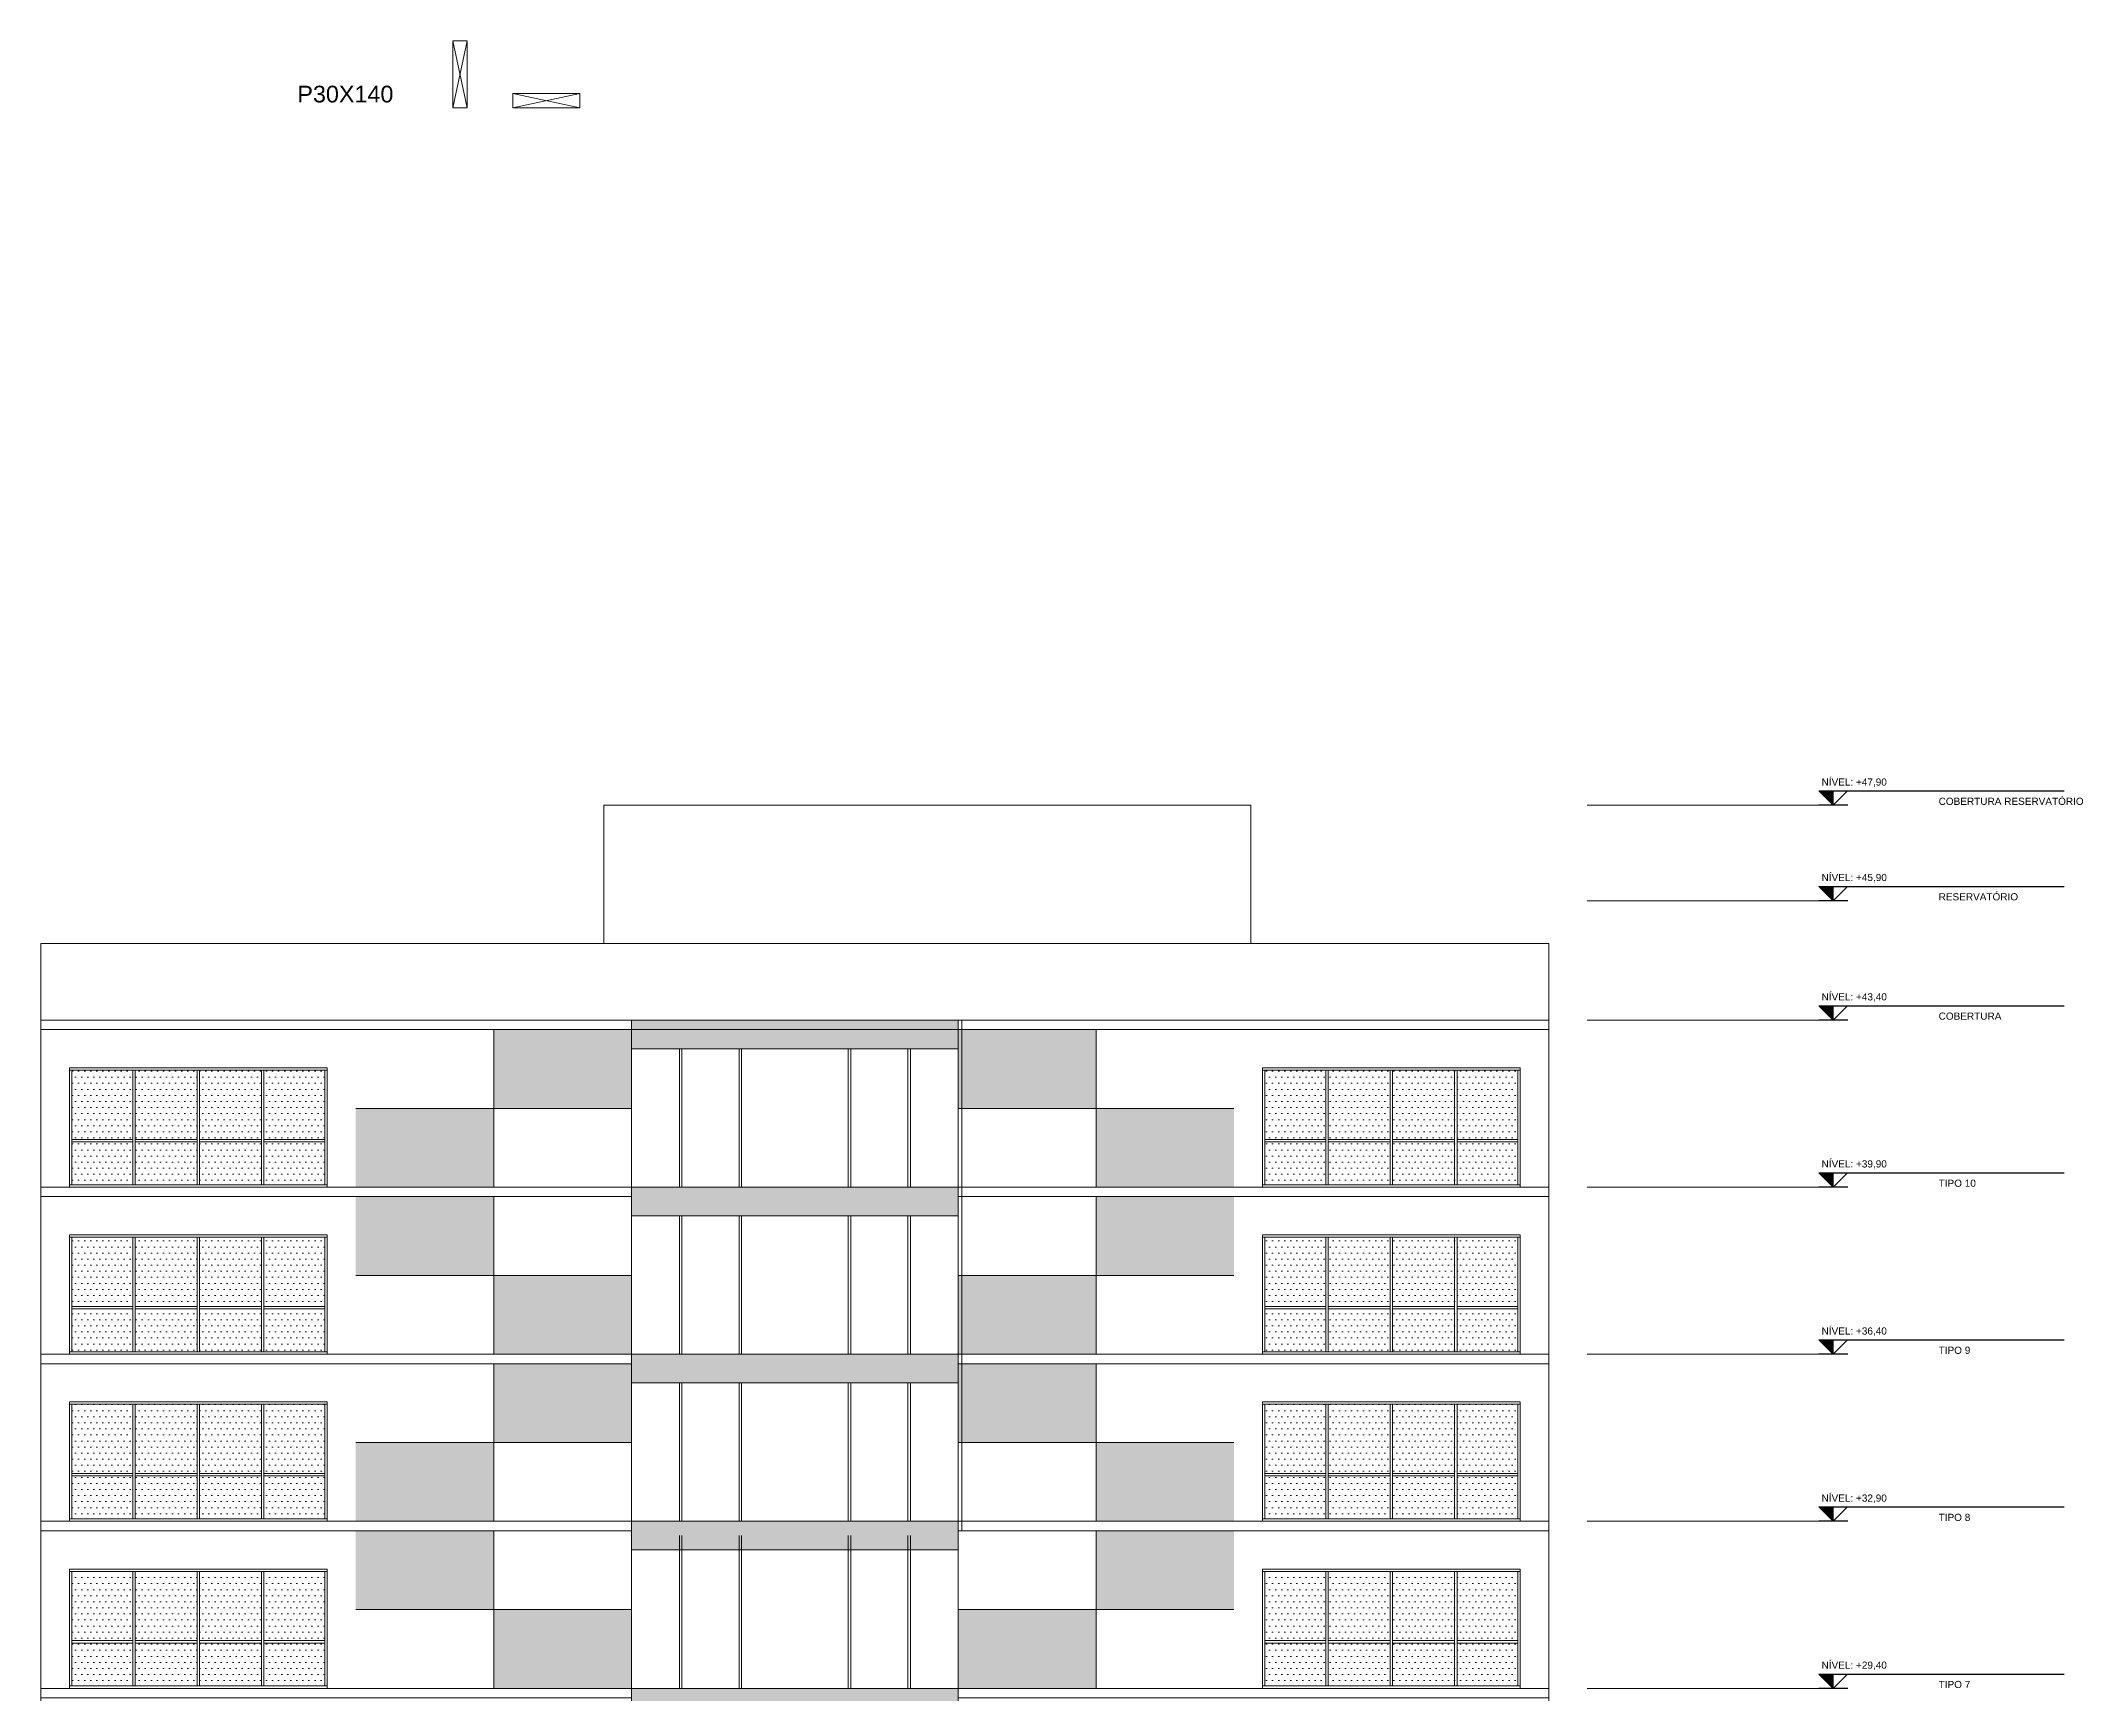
# Model space of a CAD drawing. Header units: millimetres. Extents: x -213 to 151, y -74 to 135.
# Drawn here: x 10.66 to 53.45, y -40.45 to -5.84 of the extents above; entities that cross this region are included whole.
import ezdxf
from ezdxf.enums import TextEntityAlignment as Align

# ---------------------------------------------------------------- set-up
doc = ezdxf.new("R2010")
doc.units = ezdxf.units.MM
doc.header["$LTSCALE"] = 15
doc.linetypes.add('DASHDOTX2', pattern=[50.8, 25.4, -12.7, 0, -12.7])
doc.layers.add('G', color=8, linetype='Continuous')
doc.layers.add('Text', color=3, linetype='Continuous')
doc.layers.add('PILAR', color=3, linetype='Continuous', lineweight=20)
doc.styles.add('DM-TXT-100', font='arial.ttf', dxfattribs={"height": 0.2})
doc.styles.add('PADRAO', font='arial.ttf', dxfattribs={"height": 0.1})
doc.styles.add('SANSSERIF', font='sas_____.pfb')
pattern_1 = [(0, (-573.06818, -21.00791), (0.0635, 0.127), [0, -0.127])]
pattern_2 = [(0, (-573.06818, -28.30791), (0.0635, 0.127), [0, -0.127])]
pattern_3 = [(0, (-479.7075895, -17.9072854), (0, 0.006985), [0.00508, -0.001905]), (90, (-479.7075895, -17.9072854), (-0.006985, 4e-19), [0.00508, -0.001905])]
pattern_4 = [(0, (-479.7075895, -10.9072854), (0, 0.006985), [0.00508, -0.001905]), (90, (-479.7075895, -10.9072854), (-0.006985, 4e-19), [0.00508, -0.001905])]

# ---------------------------------------------------------------- blocks, each defined once
blk = doc.blocks.new('SIMBOLO NIVEL CORTE')
blk.add_hatch(color=1).paths.add_polyline_path([(0.3, 0.3), (0, 0.3), (0, 0)])
at = {"color": 1}
for p, q in [((0.301, 0.3), (-4.838, 0.3)), ((-0.301, 0), (0.301, 0)), ((0, 0), (0, 0.3))]:
    blk.add_line(p, q, dxfattribs=at)
blk.add_lwpolyline([(-0.3, 0.3), (0, 0), (0.3, 0.3)], dxfattribs=at)
at = {"layer": 'Text'}
for tag, p, height, style in [('PAVIMENTOXX', (-4.838, 0.412), 0.22, 'PADRAO'), ('PAVIMENTOXXXXX', (-4.838, 0.008), 0.18, 'DM-TXT-100')]:
    blk.add_attdef(tag, p, '', height=height, dxfattribs=dict(at, style=style))
at = {"layer": 'Text', "style": 'DM-TXT-100'}
blk.add_attdef('NIVELXXXXX', text='', height=0.18, dxfattribs=at).set_placement((0.246, 0.412), align=Align.RIGHT)

msp = doc.modelspace()

# ---------------------------------------------------------------- hatches: boundary and pattern name
at = {"linetype": 'Continuous', "lineweight": 13}
h = msp.add_hatch(color=143, dxfattribs=at)
h.dxf.hatch_style = 1
h.paths.add_polyline_path([(23.037, -26.947), (29.877, -26.947), (29.877, -26.347), (23.037, -26.347)])
h = msp.add_hatch(dxfattribs=at)
h.set_pattern_fill('ANGLE', color=143, scale=0.001)
h.set_pattern_definition(pattern_4)
h.paths.add_polyline_path([(20.147, -29.847), (17.257, -29.847), (17.257, -28.197), (20.147, -28.197)])
h.paths.add_polyline_path([(23.037, -28.197), (20.147, -28.197), (20.147, -26.547), (23.037, -26.547)])
h = msp.add_hatch(dxfattribs=at)
h.set_pattern_fill('ANGLE', color=143, scale=0.001)
h.set_pattern_definition([(0, (-479.7075895, -18.2072854), (0, 0.006985), [0.00508, -0.001905]), (90, (-479.7075895, -18.2072854), (-0.006985, 4e-19), [0.00508, -0.001905])])
h.paths.add_polyline_path([(32.767, -29.847), (35.657, -29.847), (35.657, -28.197), (32.767, -28.197)])
h.paths.add_polyline_path([(29.877, -28.197), (32.767, -28.197), (32.767, -26.547), (29.877, -26.547)])
h = msp.add_hatch(dxfattribs=at)
h.set_pattern_fill('DOTS', color=153, scale=0.08)
h.set_pattern_definition(pattern_2)
h.paths.add_polyline_path([(12.582, -28.897), (11.307, -28.897), (11.307, -29.797), (12.582, -29.797)])
h.paths.add_polyline_path([(16.607, -28.897), (15.332, -28.897), (15.332, -29.797), (16.607, -29.797)])
h.paths.add_polyline_path([(15.282, -28.897), (13.982, -28.897), (13.982, -29.797), (15.282, -29.797)])
h.paths.add_polyline_path([(13.932, -28.897), (12.632, -28.897), (12.632, -29.797), (13.932, -29.797)])
h.paths.add_polyline_path([(15.282, -27.397), (13.982, -27.397), (13.982, -28.847), (15.282, -28.847)])
h.paths.add_polyline_path([(12.582, -27.397), (11.307, -27.397), (11.307, -28.847), (12.582, -28.847)])
h.paths.add_polyline_path([(13.932, -27.397), (12.632, -27.397), (12.632, -28.847), (13.932, -28.847)])
h.paths.add_polyline_path([(16.607, -27.397), (15.332, -27.397), (15.332, -28.847), (16.607, -28.847)])
h = msp.add_hatch(dxfattribs=at)
h.set_pattern_fill('DOTS', color=153, scale=0.08)
h.set_pattern_definition(pattern_2)
h.paths.add_polyline_path([(40.332, -28.897), (41.607, -28.897), (41.607, -29.797), (40.332, -29.797)])
h.paths.add_polyline_path([(36.307, -28.897), (37.582, -28.897), (37.582, -29.797), (36.307, -29.797)])
h.paths.add_polyline_path([(37.632, -28.897), (38.932, -28.897), (38.932, -29.797), (37.632, -29.797)])
h.paths.add_polyline_path([(38.982, -28.897), (40.282, -28.897), (40.282, -29.797), (38.982, -29.797)])
h.paths.add_polyline_path([(37.632, -27.397), (38.932, -27.397), (38.932, -28.847), (37.632, -28.847)])
h.paths.add_polyline_path([(40.332, -27.397), (41.607, -27.397), (41.607, -28.847), (40.332, -28.847)])
h.paths.add_polyline_path([(38.982, -27.397), (40.282, -27.397), (40.282, -28.847), (38.982, -28.847)])
h.paths.add_polyline_path([(36.307, -27.397), (37.582, -27.397), (37.582, -28.847), (36.307, -28.847)])
h = msp.add_hatch(color=143, dxfattribs=at)
h.dxf.hatch_style = 1
h.paths.add_polyline_path([(23.037, -30.447), (29.877, -30.447), (29.877, -29.847), (23.037, -29.847)])
h = msp.add_hatch(dxfattribs=at)
h.set_pattern_fill('ANGLE', color=143, scale=0.001)
h.set_pattern_definition(pattern_4)
h.paths.add_polyline_path([(20.147, -30.047), (17.257, -30.047), (17.257, -31.697), (20.147, -31.697)])
h.paths.add_polyline_path([(23.037, -31.697), (20.147, -31.697), (20.147, -33.347), (23.037, -33.347)])
h = msp.add_hatch(dxfattribs=at)
h.set_pattern_fill('ANGLE', color=143, scale=0.001)
h.set_pattern_definition([(0, (-479.7075895, -32.2072854), (0, 0.006985), [0.00508, -0.001905]), (90, (-479.7075895, -32.2072854), (-0.006985, 4e-19), [0.00508, -0.001905])])
h.paths.add_polyline_path([(32.767, -30.047), (35.657, -30.047), (35.657, -31.697), (32.767, -31.697)])
h.paths.add_polyline_path([(29.877, -31.697), (32.767, -31.697), (32.767, -33.347), (29.877, -33.347)])
h = msp.add_hatch(dxfattribs=at)
h.set_pattern_fill('DOTS', color=153, scale=0.08)
h.set_pattern_definition(pattern_2)
h.paths.add_polyline_path([(12.582, -32.397), (11.307, -32.397), (11.307, -33.297), (12.582, -33.297)])
h.paths.add_polyline_path([(16.607, -32.397), (15.332, -32.397), (15.332, -33.297), (16.607, -33.297)])
h.paths.add_polyline_path([(15.282, -32.397), (13.982, -32.397), (13.982, -33.297), (15.282, -33.297)])
h.paths.add_polyline_path([(13.932, -32.397), (12.632, -32.397), (12.632, -33.297), (13.932, -33.297)])
h.paths.add_polyline_path([(15.282, -30.897), (13.982, -30.897), (13.982, -32.347), (15.282, -32.347)])
h.paths.add_polyline_path([(12.582, -30.897), (11.307, -30.897), (11.307, -32.347), (12.582, -32.347)])
h.paths.add_polyline_path([(13.932, -30.897), (12.632, -30.897), (12.632, -32.347), (13.932, -32.347)])
h.paths.add_polyline_path([(16.607, -30.897), (15.332, -30.897), (15.332, -32.347), (16.607, -32.347)])
h = msp.add_hatch(dxfattribs=at)
h.set_pattern_fill('DOTS', color=153, scale=0.08)
h.set_pattern_definition(pattern_2)
h.paths.add_polyline_path([(40.332, -32.397), (41.607, -32.397), (41.607, -33.297), (40.332, -33.297)])
h.paths.add_polyline_path([(36.307, -32.397), (37.582, -32.397), (37.582, -33.297), (36.307, -33.297)])
h.paths.add_polyline_path([(37.632, -32.397), (38.932, -32.397), (38.932, -33.297), (37.632, -33.297)])
h.paths.add_polyline_path([(38.982, -32.397), (40.282, -32.397), (40.282, -33.297), (38.982, -33.297)])
h.paths.add_polyline_path([(37.632, -30.897), (38.932, -30.897), (38.932, -32.347), (37.632, -32.347)])
h.paths.add_polyline_path([(40.332, -30.897), (41.607, -30.897), (41.607, -32.347), (40.332, -32.347)])
h.paths.add_polyline_path([(38.982, -30.897), (40.282, -30.897), (40.282, -32.347), (38.982, -32.347)])
h.paths.add_polyline_path([(36.307, -30.897), (37.582, -30.897), (37.582, -32.347), (36.307, -32.347)])
h = msp.add_hatch(color=143, dxfattribs=at)
h.dxf.hatch_style = 1
h.paths.add_polyline_path([(23.037, -33.947), (29.877, -33.947), (29.877, -33.347), (23.037, -33.347)])
h = msp.add_hatch(dxfattribs=at)
h.set_pattern_fill('ANGLE', color=143, scale=0.001)
h.set_pattern_definition(pattern_3)
h.paths.add_polyline_path([(20.147, -36.847), (17.257, -36.847), (17.257, -35.197), (20.147, -35.197)])
h.paths.add_polyline_path([(23.037, -35.197), (20.147, -35.197), (20.147, -33.547), (23.037, -33.547)])
h = msp.add_hatch(dxfattribs=at)
h.set_pattern_fill('ANGLE', color=143, scale=0.001)
h.set_pattern_definition([(0, (-479.7075895, -25.2072854), (0, 0.006985), [0.00508, -0.001905]), (90, (-479.7075895, -25.2072854), (-0.006985, 4e-19), [0.00508, -0.001905])])
h.paths.add_polyline_path([(32.767, -36.847), (35.657, -36.847), (35.657, -35.197), (32.767, -35.197)])
h.paths.add_polyline_path([(29.877, -35.197), (32.767, -35.197), (32.767, -33.547), (29.877, -33.547)])
h = msp.add_hatch(dxfattribs=at)
h.set_pattern_fill('DOTS', color=153, scale=0.08)
h.set_pattern_definition(pattern_2)
h.paths.add_polyline_path([(12.582, -35.897), (11.307, -35.897), (11.307, -36.797), (12.582, -36.797)])
h.paths.add_polyline_path([(16.607, -35.897), (15.332, -35.897), (15.332, -36.797), (16.607, -36.797)])
h.paths.add_polyline_path([(15.282, -35.897), (13.982, -35.897), (13.982, -36.797), (15.282, -36.797)])
h.paths.add_polyline_path([(13.932, -35.897), (12.632, -35.897), (12.632, -36.797), (13.932, -36.797)])
h.paths.add_polyline_path([(15.282, -34.397), (13.982, -34.397), (13.982, -35.847), (15.282, -35.847)])
h.paths.add_polyline_path([(12.582, -34.397), (11.307, -34.397), (11.307, -35.847), (12.582, -35.847)])
h.paths.add_polyline_path([(13.932, -34.397), (12.632, -34.397), (12.632, -35.847), (13.932, -35.847)])
h.paths.add_polyline_path([(16.607, -34.397), (15.332, -34.397), (15.332, -35.847), (16.607, -35.847)])
h = msp.add_hatch(dxfattribs=at)
h.set_pattern_fill('DOTS', color=153, scale=0.08)
h.set_pattern_definition(pattern_2)
h.paths.add_polyline_path([(40.332, -35.897), (41.607, -35.897), (41.607, -36.797), (40.332, -36.797)])
h.paths.add_polyline_path([(36.307, -35.897), (37.582, -35.897), (37.582, -36.797), (36.307, -36.797)])
h.paths.add_polyline_path([(37.632, -35.897), (38.932, -35.897), (38.932, -36.797), (37.632, -36.797)])
h.paths.add_polyline_path([(38.982, -35.897), (40.282, -35.897), (40.282, -36.797), (38.982, -36.797)])
h.paths.add_polyline_path([(37.632, -34.397), (38.932, -34.397), (38.932, -35.847), (37.632, -35.847)])
h.paths.add_polyline_path([(40.332, -34.397), (41.607, -34.397), (41.607, -35.847), (40.332, -35.847)])
h.paths.add_polyline_path([(38.982, -34.397), (40.282, -34.397), (40.282, -35.847), (38.982, -35.847)])
h.paths.add_polyline_path([(36.307, -34.397), (37.582, -34.397), (37.582, -35.847), (36.307, -35.847)])
h = msp.add_hatch(dxfattribs=at)
h.set_pattern_fill('ANGLE', color=143, scale=0.001)
h.set_pattern_definition(pattern_3)
h.paths.add_polyline_path([(20.147, -37.047), (17.257, -37.047), (17.257, -38.697), (20.147, -38.697)])
h.paths.add_polyline_path([(23.037, -38.697), (20.147, -38.697), (20.147, -40.347), (23.037, -40.347)])
h = msp.add_hatch(color=143, dxfattribs=at)
h.dxf.hatch_style = 1
h.paths.add_polyline_path([(23.037, -37.447), (29.877, -37.447), (29.877, -36.847), (23.037, -36.847)])
h = msp.add_hatch(dxfattribs=at)
h.set_pattern_fill('ANGLE', color=143, scale=0.001)
h.set_pattern_definition([(0, (-479.7075895, -39.2072854), (0, 0.006985), [0.00508, -0.001905]), (90, (-479.7075895, -39.2072854), (-0.006985, 4e-19), [0.00508, -0.001905])])
h.paths.add_polyline_path([(32.767, -37.047), (35.657, -37.047), (35.657, -38.697), (32.767, -38.697)])
h.paths.add_polyline_path([(29.877, -38.697), (32.767, -38.697), (32.767, -40.347), (29.877, -40.347)])
h = msp.add_hatch(dxfattribs=at)
h.set_pattern_fill('DOTS', color=153, scale=0.08)
h.set_pattern_definition(pattern_1)
h.paths.add_polyline_path([(12.582, -39.397), (11.307, -39.397), (11.307, -40.297), (12.582, -40.297)])
h.paths.add_polyline_path([(16.607, -39.397), (15.332, -39.397), (15.332, -40.297), (16.607, -40.297)])
h.paths.add_polyline_path([(15.282, -39.397), (13.982, -39.397), (13.982, -40.297), (15.282, -40.297)])
h.paths.add_polyline_path([(13.932, -39.397), (12.632, -39.397), (12.632, -40.297), (13.932, -40.297)])
h.paths.add_polyline_path([(15.282, -37.897), (13.982, -37.897), (13.982, -39.347), (15.282, -39.347)])
h.paths.add_polyline_path([(12.582, -37.897), (11.307, -37.897), (11.307, -39.347), (12.582, -39.347)])
h.paths.add_polyline_path([(13.932, -37.897), (12.632, -37.897), (12.632, -39.347), (13.932, -39.347)])
h.paths.add_polyline_path([(16.607, -37.897), (15.332, -37.897), (15.332, -39.347), (16.607, -39.347)])
h = msp.add_hatch(dxfattribs=at)
h.set_pattern_fill('DOTS', color=153, scale=0.08)
h.set_pattern_definition(pattern_1)
h.paths.add_polyline_path([(40.332, -39.397), (41.607, -39.397), (41.607, -40.297), (40.332, -40.297)])
h.paths.add_polyline_path([(36.307, -39.397), (37.582, -39.397), (37.582, -40.297), (36.307, -40.297)])
h.paths.add_polyline_path([(37.632, -39.397), (38.932, -39.397), (38.932, -40.297), (37.632, -40.297)])
h.paths.add_polyline_path([(38.982, -39.397), (40.282, -39.397), (40.282, -40.297), (38.982, -40.297)])
h.paths.add_polyline_path([(37.632, -37.897), (38.932, -37.897), (38.932, -39.347), (37.632, -39.347)])
h.paths.add_polyline_path([(40.332, -37.897), (41.607, -37.897), (41.607, -39.347), (40.332, -39.347)])
h.paths.add_polyline_path([(38.982, -37.897), (40.282, -37.897), (40.282, -39.347), (38.982, -39.347)])
h.paths.add_polyline_path([(36.307, -37.897), (37.582, -37.897), (37.582, -39.347), (36.307, -39.347)])
h = msp.add_hatch(color=143, dxfattribs=at)
h.dxf.hatch_style = 1
h.paths.add_polyline_path([(23.037, -40.947), (29.877, -40.947), (29.877, -40.347), (23.037, -40.347)])

# ---------------------------------------------------------------- linework, layer by layer
for p, q in [((10.657, -26.347), (10.657, -61.547)), ((42.257, -65.047), (42.257, -26.347)), ((10.657, -29.847), (10.657, -26.547)), ((29.877, -26.947), (23.037, -26.947)), ((29.877, -26.947), (23.037, -26.947)), ((42.257, -29.847), (42.257, -26.547)), ((11.257, -29.847), (11.257, -27.347)), ((11.257, -27.347), (16.657, -27.347)), ((16.657, -29.847), (16.657, -27.347)), ((36.257, -29.847), (36.257, -27.347)), ((41.657, -27.347), (36.257, -27.347)), ((41.657, -29.847), (41.657, -27.347)), ((11.257, -27.397), (16.657, -27.397)), ((11.307, -29.797), (11.307, -27.397)), ((12.582, -29.797), (12.582, -27.397)), ((12.632, -29.797), (12.632, -27.397)), ((13.932, -29.797), (13.932, -27.397)), ((13.982, -29.797), (13.982, -27.397)), ((15.282, -29.797), (15.282, -27.397)), ((15.332, -29.797), (15.332, -27.397)), ((16.607, -29.797), (16.607, -27.397)), ((41.657, -27.397), (36.257, -27.397)), ((36.307, -29.797), (36.307, -27.397)), ((37.582, -29.797), (37.582, -27.397)), ((37.632, -29.797), (37.632, -27.397)), ((38.932, -29.797), (38.932, -27.397)), ((38.982, -29.797), (38.982, -27.397)), ((40.282, -29.797), (40.282, -27.397)), ((40.332, -29.797), (40.332, -27.397)), ((41.607, -29.797), (41.607, -27.397)), ((11.307, -28.847), (12.582, -28.847)), ((11.307, -28.897), (12.582, -28.897)), ((12.632, -28.847), (13.932, -28.847)), ((12.632, -28.897), (13.932, -28.897)), ((13.982, -28.847), (15.282, -28.847)), ((13.982, -28.897), (15.282, -28.897)), ((15.332, -28.847), (16.607, -28.847)), ((15.332, -28.897), (16.607, -28.897)), ((37.582, -28.847), (36.307, -28.847)), ((37.582, -28.897), (36.307, -28.897)), ((38.932, -28.847), (37.632, -28.847)), ((38.932, -28.897), (37.632, -28.897)), ((40.282, -28.847), (38.982, -28.847)), ((40.282, -28.897), (38.982, -28.897)), ((41.607, -28.847), (40.332, -28.847)), ((41.607, -28.897), (40.332, -28.897)), ((11.257, -29.797), (16.657, -29.797)), ((29.877, -29.847), (23.037, -29.847)), ((41.657, -29.797), (36.257, -29.797)), ((10.657, -33.347), (10.657, -30.047)), ((42.257, -33.347), (42.257, -30.047)), ((29.877, -30.447), (23.037, -30.447)), ((11.257, -33.347), (11.257, -30.847)), ((11.257, -30.847), (16.657, -30.847)), ((11.257, -30.897), (16.657, -30.897)), ((11.307, -33.297), (11.307, -30.897)), ((12.582, -33.297), (12.582, -30.897)), ((12.632, -33.297), (12.632, -30.897)), ((13.932, -33.297), (13.932, -30.897)), ((13.982, -33.297), (13.982, -30.897)), ((15.282, -33.297), (15.282, -30.897)), ((15.332, -33.297), (15.332, -30.897)), ((16.607, -33.297), (16.607, -30.897)), ((16.657, -33.347), (16.657, -30.847)), ((36.257, -33.347), (36.257, -30.847)), ((41.657, -30.847), (36.257, -30.847)), ((41.657, -30.897), (36.257, -30.897)), ((36.307, -33.297), (36.307, -30.897)), ((37.582, -33.297), (37.582, -30.897)), ((37.632, -33.297), (37.632, -30.897)), ((38.932, -33.297), (38.932, -30.897)), ((38.982, -33.297), (38.982, -30.897)), ((40.282, -33.297), (40.282, -30.897)), ((40.332, -33.297), (40.332, -30.897)), ((41.607, -33.297), (41.607, -30.897)), ((41.657, -33.347), (41.657, -30.847)), ((11.307, -32.347), (12.582, -32.347)), ((11.307, -32.397), (12.582, -32.397)), ((12.632, -32.347), (13.932, -32.347)), ((12.632, -32.397), (13.932, -32.397)), ((13.982, -32.347), (15.282, -32.347)), ((13.982, -32.397), (15.282, -32.397)), ((15.332, -32.347), (16.607, -32.347)), ((15.332, -32.397), (16.607, -32.397)), ((37.582, -32.347), (36.307, -32.347)), ((37.582, -32.397), (36.307, -32.397)), ((38.932, -32.347), (37.632, -32.347)), ((38.932, -32.397), (37.632, -32.397)), ((40.282, -32.347), (38.982, -32.347)), ((40.282, -32.397), (38.982, -32.397)), ((41.607, -32.347), (40.332, -32.347)), ((41.607, -32.397), (40.332, -32.397)), ((11.257, -33.297), (16.657, -33.297)), ((29.877, -33.347), (23.037, -33.347)), ((41.657, -33.297), (36.257, -33.297)), ((10.657, -36.847), (10.657, -33.547)), ((42.257, -36.847), (42.257, -33.547)), ((29.877, -33.947), (23.037, -33.947)), ((11.257, -36.847), (11.257, -34.347)), ((11.257, -34.347), (16.657, -34.347)), ((11.257, -34.397), (16.657, -34.397)), ((11.307, -36.797), (11.307, -34.397)), ((12.582, -36.797), (12.582, -34.397)), ((12.632, -36.797), (12.632, -34.397)), ((13.932, -36.797), (13.932, -34.397)), ((13.982, -36.797), (13.982, -34.397)), ((15.282, -36.797), (15.282, -34.397)), ((15.332, -36.797), (15.332, -34.397)), ((16.607, -36.797), (16.607, -34.397)), ((16.657, -36.847), (16.657, -34.347)), ((36.257, -36.847), (36.257, -34.347)), ((41.657, -34.347), (36.257, -34.347)), ((41.657, -34.397), (36.257, -34.397)), ((36.307, -36.797), (36.307, -34.397)), ((37.582, -36.797), (37.582, -34.397)), ((37.632, -36.797), (37.632, -34.397)), ((38.932, -36.797), (38.932, -34.397)), ((38.982, -36.797), (38.982, -34.397)), ((40.282, -36.797), (40.282, -34.397)), ((40.332, -36.797), (40.332, -34.397)), ((41.607, -36.797), (41.607, -34.397)), ((41.657, -36.847), (41.657, -34.347)), ((11.307, -35.847), (12.582, -35.847)), ((11.307, -35.897), (12.582, -35.897)), ((12.632, -35.847), (13.932, -35.847)), ((12.632, -35.897), (13.932, -35.897)), ((13.982, -35.847), (15.282, -35.847)), ((13.982, -35.897), (15.282, -35.897)), ((15.332, -35.847), (16.607, -35.847)), ((15.332, -35.897), (16.607, -35.897)), ((37.582, -35.847), (36.307, -35.847)), ((37.582, -35.897), (36.307, -35.897)), ((38.932, -35.847), (37.632, -35.847)), ((38.932, -35.897), (37.632, -35.897)), ((40.282, -35.847), (38.982, -35.847)), ((40.282, -35.897), (38.982, -35.897)), ((41.607, -35.847), (40.332, -35.847)), ((41.607, -35.897), (40.332, -35.897)), ((10.657, -40.347), (10.657, -36.747)), ((11.257, -36.797), (16.657, -36.797)), ((41.657, -36.797), (36.257, -36.797)), ((42.257, -40.347), (42.257, -36.747)), ((29.877, -36.847), (23.037, -36.847)), ((29.877, -37.447), (23.037, -37.447)), ((11.257, -40.347), (11.257, -37.847)), ((11.257, -37.847), (16.657, -37.847)), ((11.257, -37.897), (16.657, -37.897)), ((11.307, -40.297), (11.307, -37.897)), ((12.582, -40.297), (12.582, -37.897)), ((12.632, -40.297), (12.632, -37.897)), ((13.932, -40.297), (13.932, -37.897)), ((13.982, -40.297), (13.982, -37.897)), ((15.282, -40.297), (15.282, -37.897)), ((15.332, -40.297), (15.332, -37.897)), ((16.607, -40.297), (16.607, -37.897)), ((16.657, -40.347), (16.657, -37.847)), ((36.257, -40.347), (36.257, -37.847)), ((41.657, -37.847), (36.257, -37.847)), ((41.657, -37.897), (36.257, -37.897)), ((36.307, -40.297), (36.307, -37.897)), ((37.582, -40.297), (37.582, -37.897)), ((37.632, -40.297), (37.632, -37.897)), ((38.932, -40.297), (38.932, -37.897)), ((38.982, -40.297), (38.982, -37.897)), ((40.282, -40.297), (40.282, -37.897)), ((40.332, -40.297), (40.332, -37.897)), ((41.607, -40.297), (41.607, -37.897)), ((41.657, -40.347), (41.657, -37.847)), ((11.307, -39.347), (12.582, -39.347)), ((12.632, -39.347), (13.932, -39.347)), ((13.982, -39.347), (15.282, -39.347)), ((15.332, -39.347), (16.607, -39.347)), ((37.582, -39.347), (36.307, -39.347)), ((38.932, -39.347), (37.632, -39.347)), ((40.282, -39.347), (38.982, -39.347)), ((41.607, -39.347), (40.332, -39.347)), ((11.307, -39.397), (12.582, -39.397)), ((12.632, -39.397), (13.932, -39.397)), ((13.982, -39.397), (15.282, -39.397)), ((15.332, -39.397), (16.607, -39.397)), ((37.582, -39.397), (36.307, -39.397)), ((38.932, -39.397), (37.632, -39.397)), ((40.282, -39.397), (38.982, -39.397)), ((41.607, -39.397), (40.332, -39.397)), ((11.257, -40.297), (16.657, -40.297)), ((29.877, -40.347), (23.037, -40.347)), ((41.657, -40.297), (36.257, -40.297))]:
    msp.add_line(p, q, dxfattribs=at)
at = {"color": 6, "linetype": 'DASHDOTX2', "lineweight": 13}
msp.add_line((29.957, -26.347), (29.957, -37.047), dxfattribs=at)
at = {"linetype": 'Continuous', "lineweight": 13}
for points in [[(47.915, -21.847), (43.057, -21.847)], [(47.915, -23.847), (43.057, -23.847)], [(23.037, -26.347), (23.037, -37.047)], [(29.877, -37.047), (29.877, -26.347)], [(47.915, -26.347), (43.057, -26.347)], [(24.037, -26.947), (24.037, -29.847)], [(24.087, -26.947), (24.087, -29.847)], [(25.287, -29.847), (25.287, -26.947)], [(25.337, -29.847), (25.337, -26.947)], [(27.577, -26.947), (27.577, -29.847)], [(27.627, -26.947), (27.627, -29.847)], [(28.827, -29.847), (28.827, -26.947)], [(28.877, -29.847), (28.877, -26.947)], [(47.915, -29.847), (43.057, -29.847)], [(24.037, -30.447), (24.037, -33.347)], [(24.087, -30.447), (24.087, -33.347)], [(25.287, -33.347), (25.287, -30.447)], [(25.337, -33.347), (25.337, -30.447)], [(27.577, -30.447), (27.577, -33.347)], [(27.627, -30.447), (27.627, -33.347)], [(28.827, -33.347), (28.827, -30.447)], [(28.877, -33.347), (28.877, -30.447)], [(47.915, -33.347), (43.057, -33.347)], [(24.037, -33.947), (24.037, -36.847)], [(24.087, -33.947), (24.087, -36.847)], [(25.287, -36.847), (25.287, -33.947)], [(25.337, -36.847), (25.337, -33.947)], [(27.577, -33.947), (27.577, -36.847)], [(27.627, -33.947), (27.627, -36.847)], [(28.827, -36.847), (28.827, -33.947)], [(28.877, -36.847), (28.877, -33.947)], [(23.037, -36.847), (23.037, -61.547)], [(24.037, -37.147), (24.037, -40.347)], [(24.087, -37.147), (24.087, -40.347)], [(25.287, -40.347), (25.287, -37.147)], [(25.337, -40.347), (25.337, -37.147)], [(27.577, -37.147), (27.577, -40.347)], [(27.627, -37.147), (27.627, -40.347)], [(28.827, -40.347), (28.827, -37.147)], [(28.877, -40.347), (28.877, -37.147)], [(29.877, -61.547), (29.877, -36.847)], [(47.915, -36.847), (43.057, -36.847)], [(47.915, -36.847), (43.057, -36.847)], [(47.915, -40.347), (43.057, -40.347)]]:
    msp.add_lwpolyline(points, dxfattribs=at)
at = {"linetype": 'Continuous', "lineweight": 9}
for points in [[(10.657, -26.547), (23.037, -26.547), (23.037, -26.347), (10.657, -26.347)], [(10.657, -26.347), (42.257, -26.347)], [(42.257, -26.547), (10.657, -26.547)], [(10.657, -30.047), (23.037, -30.047), (23.037, -29.847), (10.657, -29.847)], [(42.257, -30.047), (29.877, -30.047), (29.877, -29.847), (42.257, -29.847)], [(10.657, -33.547), (23.037, -33.547), (23.037, -33.347), (10.657, -33.347)], [(42.257, -33.547), (29.877, -33.547), (29.877, -33.347), (42.257, -33.347)], [(10.657, -37.047), (23.037, -37.047), (23.037, -36.847), (10.657, -36.847)], [(10.657, -37.047), (23.037, -37.047), (23.037, -36.847), (10.657, -36.847)], [(42.257, -37.047), (29.877, -37.047), (29.877, -36.847), (42.257, -36.847)], [(42.257, -37.047), (29.877, -37.047), (29.877, -36.847), (42.257, -36.847)], [(10.657, -40.547), (23.037, -40.547), (23.037, -40.347), (10.657, -40.347)], [(42.257, -40.547), (29.877, -40.547), (29.877, -40.347), (42.257, -40.347)]]:
    msp.add_lwpolyline(points, dxfattribs=at)
at = {"color": 143, "linetype": 'Continuous', "lineweight": 13}
for points in [[(20.147, -29.847), (20.147, -26.547)], [(32.767, -29.847), (32.767, -26.547)], [(17.257, -28.197), (23.037, -28.197)], [(35.657, -28.197), (29.877, -28.197)], [(20.147, -30.047), (20.147, -33.347)], [(32.767, -30.047), (32.767, -33.347)], [(17.257, -31.697), (23.037, -31.697)], [(35.657, -31.697), (29.877, -31.697)], [(20.147, -36.847), (20.147, -33.547)], [(32.767, -36.847), (32.767, -33.547)], [(17.257, -35.197), (23.037, -35.197)], [(35.657, -35.197), (29.877, -35.197)], [(20.147, -37.047), (20.147, -40.347)], [(32.767, -37.047), (32.767, -40.347)], [(17.257, -38.697), (23.037, -38.697)], [(35.657, -38.697), (29.877, -38.697)]]:
    msp.add_lwpolyline(points, dxfattribs=at)
at = {"layer": 'G', "lineweight": 0}
for p, q in [((10.657, -26.347), (10.657, -24.747)), ((10.657, -24.747), (42.257, -24.747)), ((42.257, -24.747), (42.257, -26.347))]:
    msp.add_line(p, q, dxfattribs=at)
msp.add_lwpolyline([(22.457, -21.847), (36.012, -21.847), (36.012, -24.747), (22.457, -24.747)], close=True, dxfattribs=at)
at = {"layer": 'PILAR', "linetype": 'Continuous', "lineweight": 13}
for p, q in [((19.293, -5.835), (19.593, -7.235)), ((19.293, -7.235), (19.593, -5.835)), ((21.949, -6.935), (20.549, -7.235)), ((20.549, -6.935), (21.949, -7.235))]:
    msp.add_line(p, q, dxfattribs=at)
for points in [[(19.293, -7.235), (19.593, -7.235), (19.593, -5.835), (19.293, -5.835)], [(20.549, -6.935), (20.549, -7.235), (21.949, -7.235), (21.949, -6.935)]]:
    msp.add_lwpolyline(points, close=True, dxfattribs=at)

# ---------------------------------------------------------------- block references
at = {"layer": 'Text', "linetype": 'Continuous', "lineweight": 13}
ref = msp.add_blockref('SIMBOLO NIVEL CORTE', (48.216, -21.847), dxfattribs=dict(at, xscale=-1))
ref.add_attrib('NIVELXXXXX', 'NÍVEL: +47,90', dxfattribs={"layer": '0', "height": 0.15, "style": 'DM-TXT-100'}).set_placement((49.338, -21.436), align=Align.RIGHT)
ref.add_attrib('PAVIMENTOXXXXX', 'COBERTURA RESERVATÓRIO', (50.423, -21.84), dxfattribs={"layer": '0', "height": 0.15, "style": 'DM-TXT-100'})
ref = msp.add_blockref('SIMBOLO NIVEL CORTE', (48.216, -23.847), dxfattribs=dict(at, xscale=-1))
ref.add_attrib('NIVELXXXXX', 'NÍVEL: +45,90', dxfattribs={"layer": '0', "height": 0.15, "style": 'DM-TXT-100'}).set_placement((49.338, -23.436), align=Align.RIGHT)
ref.add_attrib('PAVIMENTOXXXXX', 'RESERVATÓRIO', (50.423, -23.84), dxfattribs={"layer": '0', "height": 0.15, "style": 'DM-TXT-100'})
ref = msp.add_blockref('SIMBOLO NIVEL CORTE', (48.216, -26.347), dxfattribs=dict(at, xscale=-1))
ref.add_attrib('NIVELXXXXX', 'NÍVEL: +43,40', dxfattribs={"layer": '0', "height": 0.15, "style": 'DM-TXT-100'}).set_placement((49.338, -25.936), align=Align.RIGHT)
ref.add_attrib('PAVIMENTOXXXXX', 'COBERTURA', (50.423, -26.34), dxfattribs={"layer": '0', "height": 0.15, "style": 'DM-TXT-100'})
ref = msp.add_blockref('SIMBOLO NIVEL CORTE', (48.216, -29.847), dxfattribs=dict(at, xscale=-1))
ref.add_attrib('NIVELXXXXX', 'NÍVEL: +39,90', dxfattribs={"layer": '0', "height": 0.15, "style": 'DM-TXT-100'}).set_placement((49.338, -29.436), align=Align.RIGHT)
ref.add_attrib('PAVIMENTOXXXXX', 'TIPO 10', (50.423, -29.84), dxfattribs={"layer": '0', "height": 0.15, "style": 'DM-TXT-100'})
ref = msp.add_blockref('SIMBOLO NIVEL CORTE', (48.216, -33.347), dxfattribs=dict(at, xscale=-1))
ref.add_attrib('NIVELXXXXX', 'NÍVEL: +36,40', dxfattribs={"layer": '0', "height": 0.15, "style": 'DM-TXT-100'}).set_placement((49.338, -32.936), align=Align.RIGHT)
ref.add_attrib('PAVIMENTOXXXXX', 'TIPO 9', (50.423, -33.34), dxfattribs={"layer": '0', "height": 0.15, "style": 'DM-TXT-100'})
ref = msp.add_blockref('SIMBOLO NIVEL CORTE', (48.216, -36.847), dxfattribs=dict(at, xscale=-1))
ref.add_attrib('NIVELXXXXX', 'NÍVEL: +32,90', dxfattribs={"layer": '0', "height": 0.15, "style": 'DM-TXT-100'}).set_placement((49.338, -36.436), align=Align.RIGHT)
ref.add_attrib('PAVIMENTOXXXXX', 'TIPO 8', (50.423, -36.84), dxfattribs={"layer": '0', "height": 0.15, "style": 'DM-TXT-100'})
ref = msp.add_blockref('SIMBOLO NIVEL CORTE', (48.216, -40.347), dxfattribs=dict(at, xscale=-1))
ref.add_attrib('NIVELXXXXX', 'NÍVEL: +29,40', dxfattribs={"layer": '0', "height": 0.15, "style": 'DM-TXT-100'}).set_placement((49.338, -39.936), align=Align.RIGHT)
ref.add_attrib('PAVIMENTOXXXXX', 'TIPO 7', (50.423, -40.34), dxfattribs={"layer": '0', "height": 0.15, "style": 'DM-TXT-100'})

# ---------------------------------------------------------------- texts
at = {"color": 3, "lineweight": -3, "style": 'SANSSERIF'}
msp.add_text('P30X140', height=0.35, dxfattribs=at).set_placement((16.033, -7.125))

doc.saveas('drawing.dxf')
